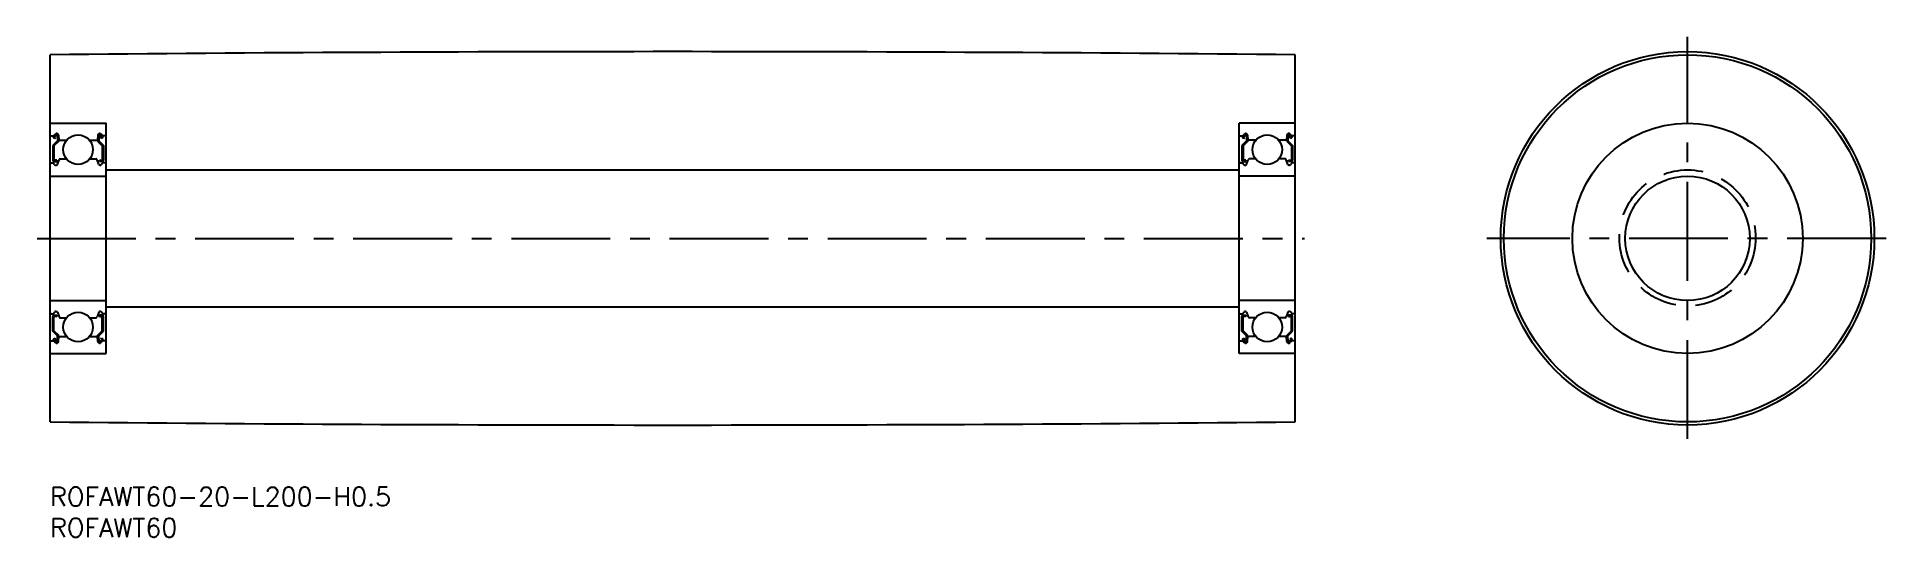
# Model space of a CAD drawing. Extents: x -2 to 295, y -8 to 72.
import ezdxf

# ---------------------------------------------------------------- set-up
doc = ezdxf.new("R2010")
doc.units = 0
doc.header["$LTSCALE"] = 0.5
doc.linetypes.add('CENTER', pattern=[50.8, 31.75, -6.35, 6.35, -6.35])
doc.linetypes.add('DASHED', pattern=[19.05, 12.7, -6.35])
for name, color, linetype in [('MSM_CENTER', 1, 'CENTER'), ('MSM_CONTINUOUS', 7, 'CONTINUOUS'), ('MSM_DASHED', 4, 'DASHED'), ('MSM_PART_NUMBER', 7, 'CONTINUOUS')]:
    doc.layers.add(name, color=color, linetype=linetype)
doc.styles.get("Standard").update_dxf_attribs({"font": 'txt.shx', "height": 3, "bigfont": 'bigfont.shx'})

# ---------------------------------------------------------------- blocks, each defined once
blk = doc.blocks.new('*U2')
at = {"layer": 'MSM_PART_NUMBER'}
blk.add_text('ROFAWT60-20-L200-H0.5', height=3, dxfattribs=at).set_placement((0, -3))
blk = doc.blocks.new('*U3')
at = {"layer": 'MSM_PART_NUMBER'}
blk.add_text('ROFAWT60', height=3, dxfattribs=at).set_placement((0, -8))

msp = doc.modelspace()

# ---------------------------------------------------------------- linework, layer by layer
at = {"layer": 'MSM_CENTER'}
for p, q in [((263, 7.78), (263, 72.36)), ((-2.1, 40), (201.5, 40)), ((294.88, 40), (230.77, 40))]:
    msp.add_line(p, q, dxfattribs=at)
at = {"layer": 'MSM_CONTINUOUS'}
for p, q in [((0, 10.5), (0, 69.5)), ((200, 10.5), (200, 69.5)), ((0, 58.5), (9, 58.5)), ((0.1, 56.45), (0.56, 56.45)), ((0.56, 56.45), (0.81, 56.75)), ((0.71, 56.32), (0.96, 56.62)), ((1.14, 56.56), (1.18, 55.68)), ((1.34, 56.58), (1.4, 55.84)), ((7.66, 56.57), (7.6, 55.84)), ((7.86, 56.56), (7.82, 55.68)), ((8.29, 56.32), (8.04, 56.61)), ((8.44, 56.45), (8.19, 56.74)), ((8.9, 56.45), (8.44, 56.45)), ((9, 21.5), (9, 58.5)), ((191, 21.5), (191, 58.5)), ((200, 58.5), (191, 58.5)), ((191.1, 56.45), (191.56, 56.45)), ((191.56, 56.45), (191.81, 56.74)), ((191.71, 56.32), (191.96, 56.61)), ((192.14, 56.56), (192.18, 55.68)), ((192.34, 56.57), (192.4, 55.84)), ((198.66, 56.58), (198.6, 55.84)), ((198.86, 56.56), (198.82, 55.68)), ((199.29, 56.32), (199.04, 56.62)), ((199.44, 56.45), (199.19, 56.75)), ((199.9, 56.45), (199.44, 56.45)), ((1.18, 55.68), (0.43, 54.93)), ((0.43, 54.93), (0.43, 52.55)), ((0.74, 56.04), (0.58, 56.17)), ((1.38, 55.6), (0.63, 54.85)), ((0.63, 54.85), (0.63, 52.55)), ((0.87, 56.19), (0.71, 56.32)), ((0.74, 56.04), (0.87, 56.19)), ((1.38, 56.07), (1.38, 55.6)), ((1.5, 55.75), (2.65, 55.75)), ((6.35, 55.75), (7.5, 55.75)), ((7.62, 56.07), (7.62, 55.6)), ((7.62, 55.6), (8.37, 54.85)), ((7.82, 55.68), (8.57, 54.93)), ((8.13, 56.19), (8.29, 56.32)), ((8.26, 56.04), (8.13, 56.19)), ((8.26, 56.04), (8.41, 56.17)), ((8.37, 54.85), (8.37, 52.55)), ((8.57, 54.93), (8.57, 52.55)), ((192.18, 55.68), (191.43, 54.93)), ((191.43, 54.93), (191.43, 52.55)), ((191.74, 56.04), (191.59, 56.17)), ((192.38, 55.6), (191.63, 54.85)), ((191.63, 54.85), (191.63, 52.55)), ((191.87, 56.19), (191.71, 56.32)), ((191.74, 56.04), (191.87, 56.19)), ((192.38, 56.07), (192.38, 55.6)), ((193.65, 55.75), (192.5, 55.75)), ((198.5, 55.75), (197.35, 55.75)), ((198.62, 56.07), (198.62, 55.6)), ((198.62, 55.6), (199.37, 54.85)), ((198.82, 55.68), (199.57, 54.93)), ((199.13, 56.19), (199.29, 56.32)), ((199.26, 56.04), (199.13, 56.19)), ((199.26, 56.04), (199.42, 56.17)), ((199.37, 54.85), (199.37, 52.55)), ((199.57, 54.93), (199.57, 52.55)), ((0.2, 52.15), (0.5, 52.15)), ((0.5, 52.15), (0.78, 51.82)), ((1.08, 52.55), (0.63, 52.55)), ((0.63, 52.35), (1.08, 52.35)), ((0.93, 51.75), (0.99, 51.75)), ((1.08, 52.35), (1.08, 52.55)), ((1.18, 51.88), (1.45, 52.62)), ((1.64, 52.75), (2.65, 52.75)), ((6.35, 52.75), (7.36, 52.75)), ((7.82, 51.88), (7.55, 52.62)), ((7.92, 52.55), (8.37, 52.55)), ((7.92, 52.35), (7.92, 52.55)), ((8.37, 52.35), (7.92, 52.35)), ((8.07, 51.75), (8.01, 51.75)), ((8.5, 52.15), (8.22, 51.82)), ((8.8, 52.15), (8.5, 52.15)), ((9, 51), (191, 51)), ((191.2, 52.15), (191.5, 52.15)), ((191.5, 52.15), (191.78, 51.82)), ((192.08, 52.55), (191.63, 52.55)), ((191.63, 52.35), (192.08, 52.35)), ((191.93, 51.75), (191.99, 51.75)), ((192.08, 52.35), (192.08, 52.55)), ((192.18, 51.88), (192.45, 52.62)), ((193.65, 52.75), (192.64, 52.75)), ((198.36, 52.75), (197.35, 52.75)), ((198.82, 51.88), (198.55, 52.62)), ((198.92, 52.55), (199.37, 52.55)), ((198.92, 52.35), (198.92, 52.55)), ((199.37, 52.35), (198.92, 52.35)), ((199.07, 51.75), (199.01, 51.75)), ((199.5, 52.15), (199.22, 51.82)), ((199.8, 52.15), (199.5, 52.15)), ((0, 50), (9, 50)), ((200, 50), (191, 50)), ((0, 30), (9, 30)), ((200, 30), (191, 30)), ((0.2, 27.85), (0.5, 27.85)), ((0.43, 25.07), (0.43, 27.45)), ((0.5, 27.85), (0.78, 28.18)), ((0.63, 27.65), (1.08, 27.65)), ((0.63, 25.15), (0.63, 27.45)), ((1.08, 27.45), (0.63, 27.45)), ((0.93, 28.25), (0.99, 28.25)), ((1.08, 27.65), (1.08, 27.45)), ((1.18, 28.12), (1.45, 27.38)), ((1.64, 27.25), (2.65, 27.25)), ((1.89, 27.25), (1.89, 27.25)), ((6.35, 27.25), (7.36, 27.25)), ((7.82, 28.12), (7.55, 27.38)), ((8.37, 27.65), (7.92, 27.65)), ((7.92, 27.65), (7.92, 27.45)), ((7.92, 27.45), (8.37, 27.45)), ((8.07, 28.25), (8.01, 28.25)), ((8.5, 27.85), (8.22, 28.18)), ((8.37, 25.15), (8.37, 27.45)), ((8.8, 27.85), (8.5, 27.85)), ((8.57, 25.07), (8.57, 27.45)), ((9, 29), (191, 29)), ((191.2, 27.85), (191.5, 27.85)), ((191.43, 25.07), (191.43, 27.45)), ((191.5, 27.85), (191.78, 28.18)), ((191.63, 27.65), (192.08, 27.65)), ((191.63, 25.15), (191.63, 27.45)), ((192.08, 27.45), (191.63, 27.45)), ((191.93, 28.25), (191.99, 28.25)), ((192.08, 27.65), (192.08, 27.45)), ((192.18, 28.12), (192.45, 27.38)), ((193.65, 27.25), (192.64, 27.25)), ((198.36, 27.25), (197.35, 27.25)), ((198.11, 27.25), (198.11, 27.25)), ((198.82, 28.12), (198.55, 27.38)), ((199.37, 27.65), (198.92, 27.65)), ((198.92, 27.65), (198.92, 27.45)), ((198.92, 27.45), (199.37, 27.45)), ((199.07, 28.25), (199.01, 28.25)), ((199.5, 27.85), (199.22, 28.18)), ((199.37, 25.15), (199.37, 27.45)), ((199.8, 27.85), (199.5, 27.85)), ((199.57, 25.07), (199.57, 27.45)), ((1.18, 24.32), (0.43, 25.07)), ((0.74, 23.96), (0.58, 23.83)), ((1.38, 24.4), (0.63, 25.15)), ((0.87, 23.81), (0.71, 23.68)), ((0.74, 23.96), (0.87, 23.81)), ((1.14, 23.44), (1.18, 24.32)), ((1.34, 23.42), (1.4, 24.16)), ((1.38, 23.93), (1.38, 24.4)), ((1.5, 24.25), (2.65, 24.25)), ((6.35, 24.25), (7.5, 24.25)), ((7.66, 23.43), (7.6, 24.16)), ((7.62, 24.4), (8.37, 25.15)), ((7.62, 23.93), (7.62, 24.4)), ((7.82, 24.32), (8.57, 25.07)), ((7.86, 23.44), (7.82, 24.32)), ((8.26, 23.96), (8.13, 23.81)), ((8.13, 23.81), (8.29, 23.68)), ((8.26, 23.96), (8.41, 23.83)), ((192.18, 24.32), (191.43, 25.07)), ((191.74, 23.96), (191.59, 23.83)), ((192.38, 24.4), (191.63, 25.15)), ((191.87, 23.81), (191.71, 23.68)), ((191.74, 23.96), (191.87, 23.81)), ((192.14, 23.44), (192.18, 24.32)), ((192.34, 23.43), (192.4, 24.16)), ((192.38, 23.93), (192.38, 24.4)), ((193.65, 24.25), (192.5, 24.25)), ((198.5, 24.25), (197.35, 24.25)), ((198.66, 23.42), (198.6, 24.16)), ((198.62, 24.4), (199.37, 25.15)), ((198.62, 23.93), (198.62, 24.4)), ((198.82, 24.32), (199.57, 25.07)), ((198.86, 23.44), (198.82, 24.32)), ((199.26, 23.96), (199.13, 23.81)), ((199.13, 23.81), (199.29, 23.68)), ((199.26, 23.96), (199.42, 23.83)), ((0, 21.5), (9, 21.5)), ((0.1, 23.55), (0.56, 23.55)), ((0.56, 23.55), (0.81, 23.25)), ((0.71, 23.68), (0.96, 23.38)), ((8.29, 23.68), (8.04, 23.39)), ((8.44, 23.55), (8.19, 23.26)), ((8.9, 23.55), (8.44, 23.55)), ((200, 21.5), (191, 21.5)), ((191.1, 23.55), (191.56, 23.55)), ((191.56, 23.55), (191.81, 23.26)), ((191.71, 23.68), (191.96, 23.39)), ((199.29, 23.68), (199.04, 23.38)), ((199.44, 23.55), (199.19, 23.25)), ((199.9, 23.55), (199.44, 23.55))]:
    msp.add_line(p, q, dxfattribs=at)
for centre, radius in [((263, 40), 30), ((263, 40), 29.5), ((4.5, 54.25), 2.38), ((195.5, 54.25), 2.38), ((263, 40), 18.5), ((263, 40), 10), ((4.5, 25.75), 2.38), ((195.5, 25.75), 2.38)]:
    msp.add_circle(centre, radius, dxfattribs=at)
for centre, radius, start, end in [((100, -9930.25), 10000.25, 89.427047, 90.572953), ((0.1, 56.55), 0.1, 180, 270), ((0.71, 56.32), 0.2, 140.001, 230.0801), ((1.04, 56.55), 0.3, 4.9967, 140.001), ((1.04, 56.56), 0.1, 2.8199, 140.0012), ((7.96, 56.55), 0.303, 40.0459, 175.0792), ((7.96, 56.55), 0.103, 39.874, 175.0048), ((8.29, 56.32), 0.2, 309.9138, 40.1318), ((8.9, 56.55), 0.1, 269.9995, 359.9913), ((191.1, 56.55), 0.1, 180.0087, 270.0005), ((191.71, 56.32), 0.2, 139.8682, 230.0862), ((192.04, 56.55), 0.303, 4.9207, 139.9541), ((192.04, 56.55), 0.103, 4.9952, 140.126), ((198.96, 56.55), 0.3, 39.999, 175.0033), ((198.96, 56.56), 0.1, 39.9988, 177.1801), ((199.29, 56.32), 0.2, 309.9199, 39.999), ((199.9, 56.55), 0.1, 270, 360), ((1.5, 55.85), 0.1, 184.9967, 269.9995), ((7.5, 55.85), 0.1, 269.9995, 354.8557), ((192.5, 55.85), 0.1, 185.1443, 270.0005), ((198.5, 55.85), 0.1, 270.0005, 355.0033), ((0.2, 51.95), 0.2, 90, 180), ((0.63, 52.55), 0.2, 180, 270), ((0.93, 51.95), 0.2, 219.9921, 270), ((0.99, 51.95), 0.2, 270, 339.9919), ((1.64, 52.55), 0.2, 90, 159.9919), ((7.36, 52.55), 0.2, 19.8845, 90.0002), ((8.01, 51.95), 0.2, 199.8883, 269.9998), ((8.07, 51.95), 0.2, 269.9998, 319.8616), ((8.37, 52.55), 0.2, 269.9998, 359.9956), ((8.8, 51.95), 0.2, 359.9956, 90.0002), ((191.2, 51.95), 0.2, 89.9998, 180.0044), ((191.63, 52.55), 0.2, 180.0044, 270.0002), ((191.93, 51.95), 0.2, 220.1384, 270.0002), ((191.99, 51.95), 0.2, 270.0002, 340.1117), ((192.64, 52.55), 0.2, 89.9998, 160.1155), ((198.36, 52.55), 0.2, 20.0081, 90), ((199.01, 51.95), 0.2, 200.0081, 270), ((199.07, 51.95), 0.2, 270, 320.0079), ((199.37, 52.55), 0.2, 270, 360), ((199.8, 51.95), 0.2, 360, 90), ((0.2, 28.05), 0.2, 180, 270), ((0.63, 27.45), 0.2, 90, 180), ((0.93, 28.05), 0.2, 90, 140.0079), ((0.99, 28.05), 0.2, 20.0081, 90), ((1.64, 27.45), 0.2, 200.0081, 270), ((7.36, 27.45), 0.2, 269.9998, 340.1155), ((8.01, 28.05), 0.2, 90.0002, 160.1117), ((8.07, 28.05), 0.2, 40.1384, 90.0002), ((8.37, 27.45), 0.2, 0.0044, 90.0002), ((8.8, 28.05), 0.2, 269.9998, 0.0044), ((191.2, 28.05), 0.2, 179.9956, 270.0002), ((191.63, 27.45), 0.2, 89.9998, 179.9956), ((191.93, 28.05), 0.2, 89.9998, 139.8616), ((191.99, 28.05), 0.2, 19.8883, 89.9998), ((192.64, 27.45), 0.2, 199.8845, 270.0002), ((198.36, 27.45), 0.2, 270, 339.9919), ((199.01, 28.05), 0.2, 90, 159.9919), ((199.07, 28.05), 0.2, 39.9921, 90), ((199.37, 27.45), 0.2, 360, 90), ((199.8, 28.05), 0.2, 270, 360), ((0.71, 23.68), 0.2, 129.9199, 219.999), ((1.5, 24.15), 0.1, 90.0005, 175.0033), ((7.5, 24.15), 0.1, 5.1443, 90.0005), ((8.29, 23.68), 0.2, 319.8682, 50.0862), ((191.71, 23.68), 0.2, 129.9138, 220.1318), ((192.5, 24.15), 0.1, 89.9995, 174.8557), ((198.5, 24.15), 0.1, 4.9967, 89.9995), ((199.29, 23.68), 0.2, 320.001, 50.0801), ((0.1, 23.45), 0.1, 90, 180), ((1.04, 23.45), 0.3, 219.999, 355.0033), ((1.04, 23.44), 0.1, 219.9988, 357.1801), ((7.96, 23.45), 0.303, 184.9207, 319.9541), ((7.96, 23.45), 0.103, 184.9952, 320.126), ((8.9, 23.45), 0.1, 0.0087, 90.0005), ((191.1, 23.45), 0.1, 89.9995, 179.9913), ((192.04, 23.45), 0.303, 220.0459, 355.0792), ((192.04, 23.45), 0.103, 219.874, 355.0048), ((198.96, 23.45), 0.3, 184.9967, 320.001), ((198.96, 23.44), 0.1, 182.8199, 320.0012), ((199.9, 23.45), 0.1, 360, 90), ((100, 10010.25), 10000.25, 269.427047, 270.572953)]:
    msp.add_arc(centre, radius, start, end, dxfattribs=at)
at = {"layer": 'MSM_DASHED'}
msp.add_circle((263, 40.07), 10.93, dxfattribs=at)

# ---------------------------------------------------------------- block references
at = {"layer": 'MSM_CONTINUOUS'}
for name in ['*U2', '*U3']:
    msp.add_blockref(name, (0, 0), dxfattribs=at)

doc.saveas('drawing.dxf')
